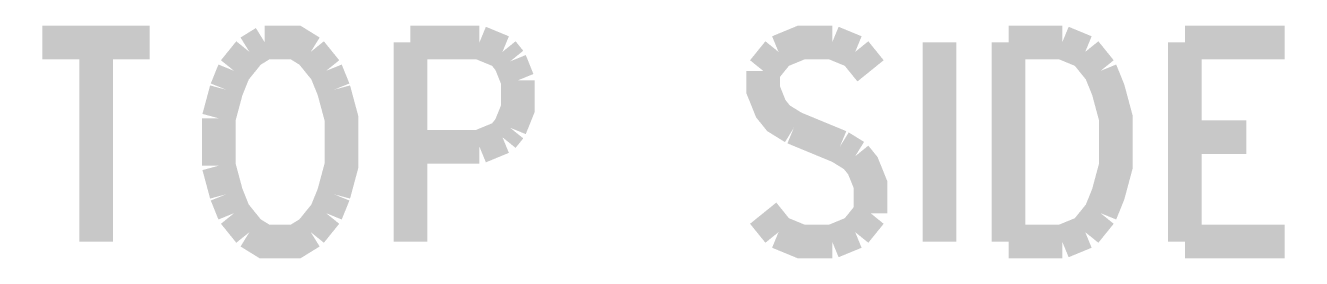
# Model space of a CAD drawing. Extents: x 7.3 to 19.8, y 4.7 to 11.6.
# Drawn here: x 13 to 13.567, y 6.5 to 6.604 of the extents above; entities that cross this region are included whole.
import ezdxf

# ---------------------------------------------------------------- set-up
doc = ezdxf.new("R2010")
doc.units = 0
doc.layers.add('DD_PHO', color=6, linetype='CONTINUOUS')

msp = doc.modelspace()

# ---------------------------------------------------------------- linework, layer by layer
at = {"layer": 'DD_PHO', "const_width": 0.015}
for points in [[(13.0075, 6.59609), (13.05522, 6.59609)], [(13.03136, 6.59609), (13.03136, 6.5075)], [(13.10636, 6.59609), (13.09954, 6.59187)], [(13.12681, 6.59187), (13.12, 6.59609), (13.10636, 6.59609)], [(13.17113, 6.59609), (13.17113, 6.5075)], [(13.17113, 6.59609), (13.20181, 6.59609)], [(13.20181, 6.59609), (13.21204, 6.59187)], [(13.35863, 6.59609), (13.345, 6.59609), (13.33477, 6.59187)], [(13.36886, 6.59187), (13.35863, 6.59609)], [(13.40636, 6.59609), (13.40636, 6.5075)], [(13.43704, 6.59609), (13.43704, 6.5075)], [(13.43704, 6.59609), (13.4609, 6.59609)], [(13.4609, 6.59609), (13.47113, 6.59187)], [(13.51545, 6.59609), (13.51545, 6.5075)], [(13.51545, 6.59609), (13.55977, 6.59609)], [(13.09954, 6.59187), (13.09272, 6.58343)], [(13.13363, 6.58343), (13.12681, 6.59187)], [(13.21204, 6.59187), (13.21545, 6.58765)], [(13.33477, 6.59187), (13.32795, 6.58343)], [(13.37568, 6.58343), (13.36886, 6.59187)], [(13.47113, 6.59187), (13.47795, 6.58343)], [(13.21545, 6.58765), (13.21886, 6.57921)], [(13.09272, 6.58343), (13.08931, 6.575)], [(13.13704, 6.575), (13.13363, 6.58343)], [(13.21886, 6.57921), (13.21886, 6.56656), (13.21545, 6.55812)], [(13.32795, 6.58343), (13.32795, 6.575), (13.33136, 6.56656), (13.33477, 6.56234), (13.34159, 6.55812)], [(13.47795, 6.58343), (13.48136, 6.575), (13.48477, 6.56234), (13.48477, 6.54125), (13.48136, 6.52859), (13.47795, 6.52015)], [(13.08931, 6.575), (13.0859, 6.56234)], [(13.13704, 6.52859), (13.14045, 6.54125), (13.14045, 6.56234), (13.13704, 6.575)], [(13.0859, 6.56234), (13.0859, 6.54125)], [(13.21545, 6.55812), (13.21204, 6.5539)], [(13.34159, 6.55812), (13.36204, 6.54968)], [(13.21204, 6.5539), (13.20181, 6.54968)], [(13.51545, 6.5539), (13.54272, 6.5539)], [(13.20181, 6.54968), (13.17113, 6.54968)], [(13.36204, 6.54968), (13.36886, 6.54546)], [(13.36886, 6.54546), (13.37227, 6.54125), (13.37568, 6.53281), (13.37568, 6.52015)], [(13.0859, 6.54125), (13.08931, 6.52859)], [(13.08931, 6.52859), (13.09272, 6.52015)], [(13.13363, 6.52015), (13.13704, 6.52859)], [(13.09272, 6.52015), (13.09954, 6.51171)], [(13.12681, 6.51171), (13.13363, 6.52015)], [(13.33477, 6.51171), (13.32795, 6.52015)], [(13.37568, 6.52015), (13.36886, 6.51171)], [(13.47795, 6.52015), (13.47113, 6.51171)], [(13.09954, 6.51171), (13.10636, 6.5075), (13.12, 6.5075), (13.12681, 6.51171)], [(13.35863, 6.5075), (13.345, 6.5075), (13.33477, 6.51171)], [(13.36886, 6.51171), (13.35863, 6.5075)], [(13.47113, 6.51171), (13.4609, 6.5075)], [(13.4609, 6.5075), (13.43704, 6.5075)], [(13.51545, 6.5075), (13.55977, 6.5075)]]:
    msp.add_lwpolyline(points, dxfattribs=at)

doc.saveas('drawing.dxf')
